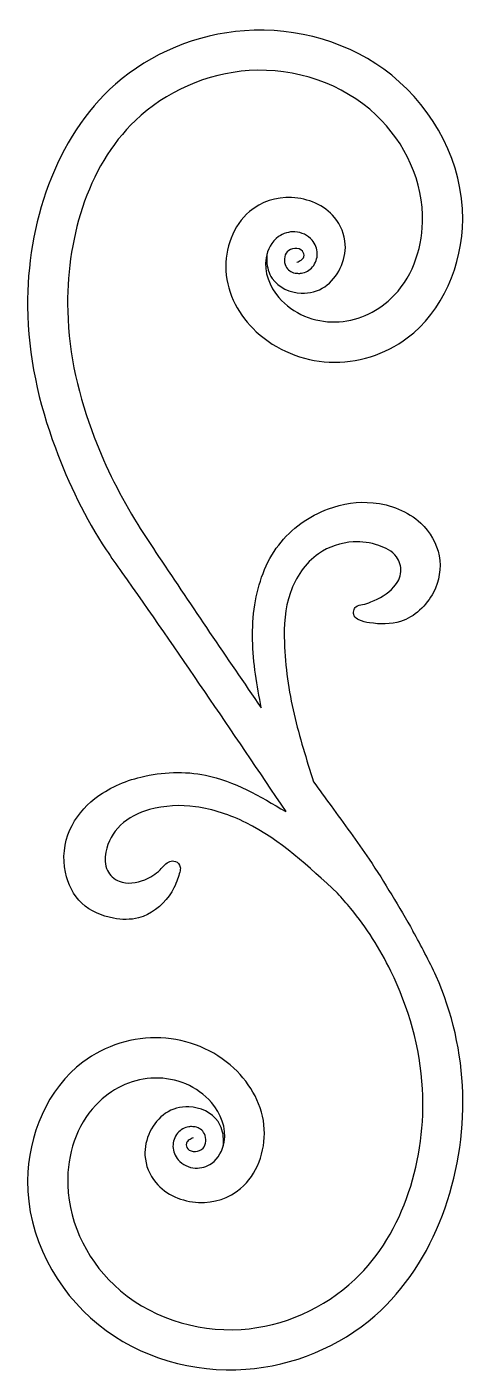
# Model space of a CAD drawing. Extents: x -2.6 to 2.6, y 0 to 15.8.
import ezdxf

# ---------------------------------------------------------------- set-up
doc = ezdxf.new("R2010")
doc.units = 0

msp = doc.modelspace()

# ---------------------------------------------------------------- linework, layer by layer
for points in [[(0.249, 13.121), (0.248, 13.036), (0.311, 12.834), (0.654, 12.66), (0.929, 12.736), (1.171, 13.234), (1.045, 13.55), (0.54, 13.785), (0.046, 13.622), (-0.232, 12.924), (0.125, 12.207), (0.983, 11.85), (1.9, 12.133), (2.552, 13.53), (1.718, 15.223), (-0.014, 15.748), (-1.531, 15.118), (-2.565, 12.501), (-2.238, 10.839), (-1.64, 9.641), (-1.456, 9.375), (0.471, 6.562)], [(0.603, 13.025), (0.651, 13.05), (0.684, 13.089), (0.668, 13.154), (0.578, 13.185), (0.488, 13.146), (0.472, 12.977), (0.58, 12.897), (0.637, 12.893)], [(0.183, 7.782), (0.116, 8.176), (0.107, 8.993), (0.388, 9.697), (0.973, 10.123), (1.497, 10.195), (2.058, 9.955), (2.275, 9.57), (2.207, 9.14), (1.822, 8.799), (1.456, 8.782), (1.331, 8.817), (1.277, 8.864), (1.271, 8.924), (1.297, 8.97), (1.375, 8.997), (1.473, 9.028), (1.743, 9.204), (1.825, 9.385), (1.772, 9.559), (1.564, 9.692), (1.265, 9.734), (0.857, 9.595), (0.525, 9.137), (0.455, 8.551), (0.57, 7.706), (0.797, 6.911)], [(1.078, 5.601), (0.004, 6.429), (-0.589, 6.618), (-1.13, 6.584), (-1.473, 6.4), (-1.644, 6.085), (-1.626, 5.868), (-1.487, 5.741), (-1.187, 5.76), (-1.007, 5.876), (-0.892, 5.974), (-0.827, 5.976), (-0.769, 5.909), (-0.775, 5.85), (-0.8, 5.767), (-0.9, 5.571), (-1.26, 5.311), (-1.555, 5.307), (-1.925, 5.482), (-2.12, 5.847), (-2.067, 6.346), (-1.774, 6.714), (-1.231, 6.968), (-0.471, 6.989), (0.471, 6.562)], [(-0.65, 2.855), (-0.668, 2.853), (-0.8, 2.778), (-0.855, 2.622), (-0.794, 2.465), (-0.593, 2.367), (-0.4, 2.423), (-0.252, 2.674), (-0.403, 3.139), (-1.069, 3.427), (-1.72, 3.152), (-2.093, 2.253), (-1.547, 0.992), (-0.054, 0.47), (1.283, 1.057), (2.079, 3.299), (1.706, 4.685), (1.236, 5.421), (1.078, 5.601)], [(-0.263, 2.627), (-0.261, 2.712), (-0.325, 2.914), (-0.668, 3.088), (-0.942, 3.012), (-1.184, 2.514), (-1.058, 2.198), (-0.553, 1.963), (-0.06, 2.126), (0.219, 2.824), (-0.138, 3.542), (-0.996, 3.898), (-1.913, 3.615), (-2.565, 2.218), (-1.731, 0.526), (0.001, 0), (1.518, 0.63), (2.552, 3.247), (2.238, 4.626), (1.967, 5.154)], [(-0.616, 2.723), (-0.664, 2.698), (-0.697, 2.659), (-0.681, 2.595), (-0.592, 2.563), (-0.501, 2.602), (-0.485, 2.771), (-0.593, 2.851), (-0.65, 2.855)]]:
    msp.add_spline(points, degree=3)
for points, knots in [([(0.637, 12.893), (0.643, 12.894), (0.699, 12.899), (0.805, 12.962), (0.863, 13.128), (0.788, 13.315), (0.588, 13.409), (0.342, 13.334), (0.17, 13.011), (0.382, 12.485), (1.056, 12.218), (1.857, 12.576), (2.246, 13.638), (1.626, 14.968), (0.065, 15.482), (-1.729, 14.677), (-2.264, 12.705), (-1.873, 11.064), (-1.403, 10.129), (-0.708, 9.091), (-0.225, 8.371), (0.183, 7.782)], [0, 0, 0, 0, 0.448195, 4.30746, 8.52172, 12.795408, 18.492853, 23.599661, 30.987163, 43.416032, 61.835966, 79.797428, 104.519908, 139.409441, 179.60043, 216.680396, 277.124894, 315.600639, 344.781062, 356.189409, 410.803191, 410.803191, 410.803191, 410.803191]), ([(0.797, 6.911), (0.866, 6.816), (1.085, 6.514), (1.507, 5.949), (1.802, 5.44), (1.967, 5.154)], [437.881614, 437.881614, 437.881614, 437.881614, 446.764362, 466.361901, 491.525376, 491.525376, 491.525376, 491.525376])]:
    msp.add_open_spline(points, degree=3, knots=knots)

doc.saveas('drawing.dxf')
